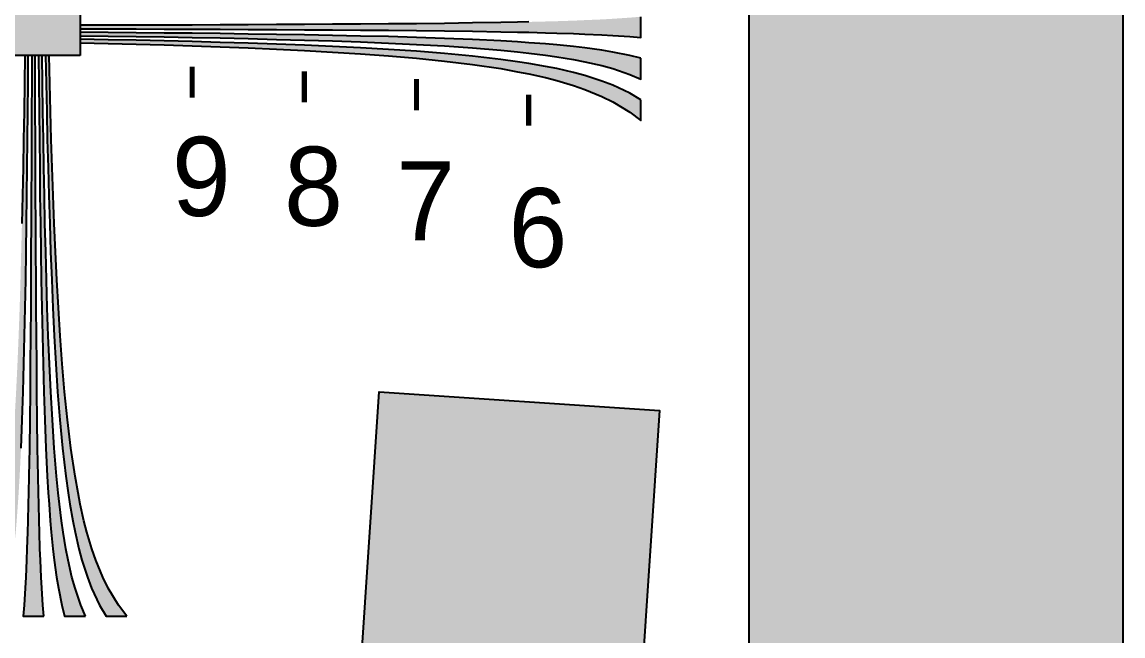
# Model space of a CAD drawing. Header units: millimetres. Extents: x 0 to 1582, y 0 to 984.
# Drawn here: x 1346.7 to 1582.2, y 172 to 303.4 of the extents above; entities that cross this region are included whole.
import ezdxf

# ---------------------------------------------------------------- set-up
doc = ezdxf.new("R2010")
doc.units = ezdxf.units.MM
for name, color, linetype in [('FRAME', 7, 'Continuous'), ('LABELS', 7, 'Continuous'), ('PERIPHERY', 7, 'Continuous'), ('SFR', 7, 'Continuous')]:
    doc.layers.add(name, color=color, linetype=linetype)

msp = doc.modelspace()

# ---------------------------------------------------------------- hatches: boundary and pattern name
at = {"layer": 'FRAME', "true_color": 0x000000}
h = msp.add_hatch(color=7, dxfattribs=at)
h.dxf.hatch_style = 1
h.paths.add_polyline_path([(1502.24, 904.25), (1582.24, 904.25), (1582.24, 104.25), (1502.24, 104.25), (1502.24, 904.25)])
at = {"layer": 'PERIPHERY', "true_color": 0x000000}
h = msp.add_hatch(color=7, dxfattribs=at)
h.dxf.hatch_style = 1
h.paths.add_polyline_path([(1359.12, 296.25), (1343.12, 296.25), (1343.12, 312.25), (1359.12, 312.25), (1359.12, 296.25)])
h = msp.add_hatch(color=7, dxfattribs=at)
h.dxf.hatch_style = 1
h.paths.add_polyline_path([(1479.12, 304.51), (1476.72, 304.31), (1473.12, 304.07), (1470.72, 303.93), (1467.12, 303.78), (1464.72, 303.67), (1461.12, 303.55), (1458.72, 303.49), (1455.12, 303.4), (1452.72, 303.35), (1449.12, 303.27), (1443.12, 303.18), (1437.12, 303.09), (1431.12, 303.02), (1425.12, 302.98), (1419.12, 302.93), (1413.12, 302.89), (1407.12, 302.84), (1401.12, 302.82), (1395.12, 302.78), (1389.12, 302.75), (1383.12, 302.73), (1377.12, 302.71), (1371.12, 302.69), (1365.12, 302.67), (1359.12, 302.67), (1359.12, 301.91), (1365.12, 301.91), (1371.12, 301.89), (1377.12, 301.87), (1383.12, 301.85), (1389.12, 301.82), (1395.12, 301.8), (1401.12, 301.76), (1407.12, 301.73), (1413.12, 301.69), (1419.12, 301.64), (1425.12, 301.6), (1431.12, 301.56), (1437.12, 301.49), (1443.12, 301.4), (1449.12, 301.31), (1452.72, 301.22), (1455.12, 301.18), (1458.72, 301.09), (1461.12, 301.02), (1464.72, 300.89), (1467.12, 300.8), (1470.72, 300.64), (1473.12, 300.51), (1476.72, 300.27), (1479.12, 300.07), (1479.12, 304.51)])
h = msp.add_hatch(color=7, dxfattribs=at)
h.dxf.hatch_style = 1
h.paths.add_polyline_path([(1479.12, 295.62), (1476.72, 296.22), (1473.12, 296.96), (1470.72, 297.36), (1467.12, 297.85), (1464.72, 298.11), (1461.12, 298.49), (1458.72, 298.69), (1455.12, 298.96), (1452.72, 299.11), (1449.12, 299.33), (1443.12, 299.62), (1437.12, 299.87), (1431.12, 300.07), (1425.12, 300.25), (1419.12, 300.38), (1413.12, 300.51), (1407.12, 300.62), (1401.12, 300.71), (1395.12, 300.8), (1389.12, 300.89), (1383.12, 300.96), (1377.12, 301.02), (1371.12, 301.07), (1365.12, 301.13), (1359.12, 301.18), (1359.12, 300.44), (1365.12, 300.36), (1371.12, 300.27), (1377.12, 300.18), (1383.12, 300.07), (1389.12, 299.96), (1395.12, 299.82), (1401.12, 299.67), (1407.12, 299.51), (1413.12, 299.33), (1419.12, 299.11), (1425.12, 298.87), (1431.12, 298.58), (1437.12, 298.25), (1443.12, 297.85), (1449.12, 297.36), (1452.72, 297), (1455.12, 296.73), (1458.72, 296.29), (1461.12, 295.93), (1464.72, 295.33), (1467.12, 294.89), (1470.72, 294.07), (1473.12, 293.4), (1476.72, 292.18), (1479.12, 291.18), (1479.12, 295.62)])
h = msp.add_hatch(color=7, dxfattribs=at)
h.dxf.hatch_style = 1
h.paths.add_polyline_path([(1479.12, 286.73), (1476.72, 288.15), (1473.12, 289.84), (1470.72, 290.75), (1467.12, 291.91), (1464.72, 292.55), (1461.12, 293.4), (1458.72, 293.89), (1455.12, 294.51), (1452.72, 294.89), (1449.12, 295.38), (1443.12, 296.07), (1437.12, 296.62), (1431.12, 297.11), (1425.12, 297.51), (1419.12, 297.84), (1413.12, 298.13), (1407.12, 298.4), (1401.12, 298.62), (1395.12, 298.82), (1389.12, 299.02), (1383.12, 299.18), (1377.12, 299.33), (1371.12, 299.47), (1365.12, 299.58), (1359.12, 299.69), (1359.12, 298.95), (1365.12, 298.8), (1371.12, 298.64), (1377.12, 298.49), (1383.12, 298.29), (1389.12, 298.09), (1395.12, 297.84), (1401.12, 297.58), (1407.12, 297.29), (1413.12, 296.95), (1419.12, 296.58), (1425.12, 296.13), (1431.12, 295.62), (1437.12, 295.02), (1443.12, 294.29), (1449.12, 293.4), (1452.72, 292.75), (1455.12, 292.29), (1458.72, 291.49), (1461.12, 290.86), (1464.72, 289.78), (1467.12, 288.95), (1470.72, 287.46), (1473.12, 286.29), (1476.72, 284.11), (1479.12, 282.29), (1479.12, 286.73)])
h = msp.add_hatch(color=7, dxfattribs=at)
h.dxf.hatch_style = 1
h.paths.add_polyline_path([(1342.5, 176.25), (1343.1, 178.65), (1343.83, 182.25), (1344.23, 184.65), (1344.72, 188.25), (1344.99, 190.65), (1345.37, 194.25), (1345.57, 196.65), (1345.83, 200.25), (1345.99, 202.65), (1346.21, 206.25), (1346.5, 212.25), (1346.74, 218.25), (1346.94, 224.25), (1347.12, 230.25), (1347.26, 236.25), (1347.39, 242.25), (1347.5, 248.25), (1347.59, 254.25), (1347.68, 260.25), (1347.77, 266.25), (1347.83, 272.25), (1347.9, 278.25), (1347.94, 284.25), (1348.01, 290.25), (1348.06, 296.25), (1347.32, 296.25), (1347.23, 290.25), (1347.14, 284.25), (1347.06, 278.25), (1346.94, 272.25), (1346.83, 266.25), (1346.7, 260.25), (1346.54, 254.25), (1346.39, 248.25), (1346.21, 242.25), (1345.99, 236.25), (1345.74, 230.25), (1345.45, 224.25), (1345.12, 218.25), (1344.72, 212.25), (1344.23, 206.25), (1343.88, 202.65), (1343.61, 200.25), (1343.17, 196.65), (1342.81, 194.25), (1342.21, 190.65), (1341.76, 188.25), (1340.94, 184.65), (1340.28, 182.25), (1339.05, 178.65), (1338.05, 176.25), (1342.5, 176.25)])
h = msp.add_hatch(color=7, dxfattribs=at)
h.dxf.hatch_style = 1
h.paths.add_polyline_path([(1351.39, 176.25), (1351.19, 178.65), (1350.94, 182.25), (1350.81, 184.65), (1350.65, 188.25), (1350.54, 190.65), (1350.43, 194.25), (1350.36, 196.65), (1350.28, 200.25), (1350.23, 202.65), (1350.14, 206.25), (1350.05, 212.25), (1349.96, 218.25), (1349.9, 224.25), (1349.85, 230.25), (1349.81, 236.25), (1349.76, 242.25), (1349.72, 248.25), (1349.7, 254.25), (1349.65, 260.25), (1349.63, 266.25), (1349.61, 272.25), (1349.59, 278.25), (1349.56, 284.25), (1349.54, 290.25), (1349.54, 296.25), (1348.79, 296.25), (1348.79, 290.25), (1348.77, 284.25), (1348.74, 278.25), (1348.72, 272.25), (1348.7, 266.25), (1348.68, 260.25), (1348.63, 254.25), (1348.61, 248.25), (1348.57, 242.25), (1348.52, 236.25), (1348.48, 230.25), (1348.43, 224.25), (1348.36, 218.25), (1348.28, 212.25), (1348.19, 206.25), (1348.1, 202.65), (1348.05, 200.25), (1347.96, 196.65), (1347.9, 194.25), (1347.77, 190.65), (1347.68, 188.25), (1347.52, 184.65), (1347.39, 182.25), (1347.14, 178.65), (1346.94, 176.25), (1351.39, 176.25)])
h = msp.add_hatch(color=7, dxfattribs=at)
h.dxf.hatch_style = 1
h.paths.add_polyline_path([(1360.28, 176.25), (1359.28, 178.65), (1358.05, 182.25), (1357.39, 184.65), (1356.56, 188.25), (1356.1, 190.65), (1355.52, 194.25), (1355.16, 196.65), (1354.72, 200.25), (1354.45, 202.65), (1354.1, 206.25), (1353.61, 212.25), (1353.21, 218.25), (1352.88, 224.25), (1352.59, 230.25), (1352.34, 236.25), (1352.12, 242.25), (1351.94, 248.25), (1351.79, 254.25), (1351.63, 260.25), (1351.5, 266.25), (1351.39, 272.25), (1351.28, 278.25), (1351.19, 284.25), (1351.1, 290.25), (1351.01, 296.25), (1350.27, 296.25), (1350.32, 290.25), (1350.39, 284.25), (1350.43, 278.25), (1350.5, 272.25), (1350.56, 266.25), (1350.65, 260.25), (1350.74, 254.25), (1350.83, 248.25), (1350.94, 242.25), (1351.08, 236.25), (1351.21, 230.25), (1351.39, 224.25), (1351.59, 218.25), (1351.83, 212.25), (1352.12, 206.25), (1352.34, 202.65), (1352.5, 200.25), (1352.77, 196.65), (1352.97, 194.25), (1353.32, 190.65), (1353.61, 188.25), (1354.1, 184.65), (1354.5, 182.25), (1355.23, 178.65), (1355.83, 176.25), (1360.28, 176.25)])
h = msp.add_hatch(color=7, dxfattribs=at)
h.dxf.hatch_style = 1
h.paths.add_polyline_path([(1369.17, 176.25), (1367.34, 178.65), (1365.16, 182.25), (1363.99, 184.65), (1362.5, 188.25), (1361.65, 190.65), (1360.59, 194.25), (1359.97, 196.65), (1359.17, 200.25), (1358.7, 202.65), (1358.05, 206.25), (1357.17, 212.25), (1356.43, 218.25), (1355.83, 224.25), (1355.32, 230.25), (1354.88, 236.25), (1354.5, 242.25), (1354.17, 248.25), (1353.88, 254.25), (1353.61, 260.25), (1353.37, 266.25), (1353.16, 272.25), (1352.97, 278.25), (1352.81, 284.25), (1352.65, 290.25), (1352.5, 296.25), (1351.76, 296.25), (1351.88, 290.25), (1351.99, 284.25), (1352.12, 278.25), (1352.28, 272.25), (1352.43, 266.25), (1352.63, 260.25), (1352.83, 254.25), (1353.06, 248.25), (1353.32, 242.25), (1353.61, 236.25), (1353.94, 230.25), (1354.34, 224.25), (1354.83, 218.25), (1355.39, 212.25), (1356.08, 206.25), (1356.57, 202.65), (1356.94, 200.25), (1357.57, 196.65), (1358.05, 194.25), (1358.88, 190.65), (1359.54, 188.25), (1360.7, 184.65), (1361.61, 182.25), (1363.3, 178.65), (1364.72, 176.25), (1369.17, 176.25)])
at = {"layer": 'SFR', "true_color": 0x000000}
h = msp.add_hatch(color=7, dxfattribs=at)
h.dxf.hatch_style = 1
h.paths.add_polyline_path([(1479.12, 160.25), (1419.12, 164.25), (1423.12, 224.25), (1483.12, 220.25), (1479.12, 160.25)])

# ---------------------------------------------------------------- linework, layer by layer
at = {"layer": 'FRAME', "color": 250}
msp.add_lwpolyline([(1502.24, 904.25), (1582.24, 904.25), (1582.24, 104.25), (1502.24, 104.25), (1502.24, 904.25)], close=True, dxfattribs=at)
at = {"layer": 'FRAME', "color": 250, "true_color": 0x000000}
for points in [[(1502.24, 904.25), (1502.24, 104.25), (1582.24, 104.25)], [(1582.24, 104.25), (1582.24, 904.25), (1502.24, 904.25)]]:
    msp.add_solid(points, dxfattribs=at)
at = {"layer": 'PERIPHERY', "color": 250}
for points in [[(1359.12, 296.25), (1343.12, 296.25), (1343.12, 312.25), (1359.12, 312.25), (1359.12, 296.25)], [(1479.12, 295.62), (1476.72, 296.22), (1473.12, 296.96), (1470.72, 297.36), (1467.12, 297.85), (1464.72, 298.11), (1461.12, 298.49), (1458.72, 298.69), (1455.12, 298.96), (1452.72, 299.11), (1449.12, 299.33), (1443.12, 299.62), (1437.12, 299.87), (1431.12, 300.07), (1425.12, 300.25), (1419.12, 300.38), (1413.12, 300.51), (1407.12, 300.62), (1401.12, 300.71), (1395.12, 300.8), (1389.12, 300.89), (1383.12, 300.96), (1377.12, 301.02), (1371.12, 301.07), (1365.12, 301.13), (1359.12, 301.18), (1359.12, 300.44), (1365.12, 300.36), (1371.12, 300.27), (1377.12, 300.18), (1383.12, 300.07), (1389.12, 299.96), (1395.12, 299.82), (1401.12, 299.67), (1407.12, 299.51), (1413.12, 299.33), (1419.12, 299.11), (1425.12, 298.87), (1431.12, 298.58), (1437.12, 298.25), (1443.12, 297.85), (1449.12, 297.36), (1452.72, 297), (1455.12, 296.73), (1458.72, 296.29), (1461.12, 295.93), (1464.72, 295.33), (1467.12, 294.89), (1470.72, 294.07), (1473.12, 293.4), (1476.72, 292.18), (1479.12, 291.18), (1479.12, 295.62)], [(1479.12, 286.73), (1476.72, 288.15), (1473.12, 289.84), (1470.72, 290.75), (1467.12, 291.91), (1464.72, 292.55), (1461.12, 293.4), (1458.72, 293.89), (1455.12, 294.51), (1452.72, 294.89), (1449.12, 295.38), (1443.12, 296.07), (1437.12, 296.62), (1431.12, 297.11), (1425.12, 297.51), (1419.12, 297.84), (1413.12, 298.13), (1407.12, 298.4), (1401.12, 298.62), (1395.12, 298.82), (1389.12, 299.02), (1383.12, 299.18), (1377.12, 299.33), (1371.12, 299.47), (1365.12, 299.58), (1359.12, 299.69), (1359.12, 298.95), (1365.12, 298.8), (1371.12, 298.64), (1377.12, 298.49), (1383.12, 298.29), (1389.12, 298.09), (1395.12, 297.84), (1401.12, 297.58), (1407.12, 297.29), (1413.12, 296.95), (1419.12, 296.58), (1425.12, 296.13), (1431.12, 295.62), (1437.12, 295.02), (1443.12, 294.29), (1449.12, 293.4), (1452.72, 292.75), (1455.12, 292.29), (1458.72, 291.49), (1461.12, 290.86), (1464.72, 289.78), (1467.12, 288.95), (1470.72, 287.46), (1473.12, 286.29), (1476.72, 284.11), (1479.12, 282.29), (1479.12, 286.73)], [(1351.39, 176.25), (1351.19, 178.65), (1350.94, 182.25), (1350.81, 184.65), (1350.65, 188.25), (1350.54, 190.65), (1350.43, 194.25), (1350.36, 196.65), (1350.28, 200.25), (1350.23, 202.65), (1350.14, 206.25), (1350.05, 212.25), (1349.96, 218.25), (1349.9, 224.25), (1349.85, 230.25), (1349.81, 236.25), (1349.76, 242.25), (1349.72, 248.25), (1349.7, 254.25), (1349.65, 260.25), (1349.63, 266.25), (1349.61, 272.25), (1349.59, 278.25), (1349.56, 284.25), (1349.54, 290.25), (1349.54, 296.25), (1348.79, 296.25), (1348.79, 290.25), (1348.77, 284.25), (1348.74, 278.25), (1348.72, 272.25), (1348.7, 266.25), (1348.68, 260.25), (1348.63, 254.25), (1348.61, 248.25), (1348.57, 242.25), (1348.52, 236.25), (1348.48, 230.25), (1348.43, 224.25), (1348.36, 218.25), (1348.28, 212.25), (1348.19, 206.25), (1348.1, 202.65), (1348.05, 200.25), (1347.96, 196.65), (1347.9, 194.25), (1347.77, 190.65), (1347.68, 188.25), (1347.52, 184.65), (1347.39, 182.25), (1347.14, 178.65), (1346.94, 176.25), (1351.39, 176.25)], [(1360.28, 176.25), (1359.28, 178.65), (1358.05, 182.25), (1357.39, 184.65), (1356.56, 188.25), (1356.1, 190.65), (1355.52, 194.25), (1355.16, 196.65), (1354.72, 200.25), (1354.45, 202.65), (1354.1, 206.25), (1353.61, 212.25), (1353.21, 218.25), (1352.88, 224.25), (1352.59, 230.25), (1352.34, 236.25), (1352.12, 242.25), (1351.94, 248.25), (1351.79, 254.25), (1351.63, 260.25), (1351.5, 266.25), (1351.39, 272.25), (1351.28, 278.25), (1351.19, 284.25), (1351.1, 290.25), (1351.01, 296.25), (1350.27, 296.25), (1350.32, 290.25), (1350.39, 284.25), (1350.43, 278.25), (1350.5, 272.25), (1350.56, 266.25), (1350.65, 260.25), (1350.74, 254.25), (1350.83, 248.25), (1350.94, 242.25), (1351.08, 236.25), (1351.21, 230.25), (1351.39, 224.25), (1351.59, 218.25), (1351.83, 212.25), (1352.12, 206.25), (1352.34, 202.65), (1352.5, 200.25), (1352.77, 196.65), (1352.97, 194.25), (1353.32, 190.65), (1353.61, 188.25), (1354.1, 184.65), (1354.5, 182.25), (1355.23, 178.65), (1355.83, 176.25), (1360.28, 176.25)], [(1369.17, 176.25), (1367.34, 178.65), (1365.16, 182.25), (1363.99, 184.65), (1362.5, 188.25), (1361.65, 190.65), (1360.59, 194.25), (1359.97, 196.65), (1359.17, 200.25), (1358.7, 202.65), (1358.05, 206.25), (1357.17, 212.25), (1356.43, 218.25), (1355.83, 224.25), (1355.32, 230.25), (1354.88, 236.25), (1354.5, 242.25), (1354.17, 248.25), (1353.88, 254.25), (1353.61, 260.25), (1353.37, 266.25), (1353.16, 272.25), (1352.97, 278.25), (1352.81, 284.25), (1352.65, 290.25), (1352.5, 296.25), (1351.76, 296.25), (1351.88, 290.25), (1351.99, 284.25), (1352.12, 278.25), (1352.28, 272.25), (1352.43, 266.25), (1352.63, 260.25), (1352.83, 254.25), (1353.06, 248.25), (1353.32, 242.25), (1353.61, 236.25), (1353.94, 230.25), (1354.34, 224.25), (1354.83, 218.25), (1355.39, 212.25), (1356.08, 206.25), (1356.57, 202.65), (1356.94, 200.25), (1357.57, 196.65), (1358.05, 194.25), (1358.88, 190.65), (1359.54, 188.25), (1360.7, 184.65), (1361.61, 182.25), (1363.3, 178.65), (1364.72, 176.25), (1369.17, 176.25)]]:
    msp.add_lwpolyline(points, close=True, dxfattribs=at)
for points in [[(1455.12, 303.4), (1452.72, 303.35), (1449.12, 303.27), (1443.12, 303.18), (1437.12, 303.09), (1431.12, 303.02), (1425.12, 302.98), (1419.12, 302.93), (1413.12, 302.89), (1407.12, 302.84), (1401.12, 302.82), (1395.12, 302.78), (1389.12, 302.75), (1383.12, 302.73), (1377.12, 302.71), (1371.12, 302.69), (1365.12, 302.67), (1359.12, 302.67), (1359.12, 301.91), (1365.12, 301.91), (1371.12, 301.89), (1377.12, 301.87), (1383.12, 301.85), (1389.12, 301.82), (1395.12, 301.8), (1401.12, 301.76), (1407.12, 301.73), (1413.12, 301.69), (1419.12, 301.64), (1425.12, 301.6), (1431.12, 301.56), (1437.12, 301.49), (1443.12, 301.4), (1449.12, 301.31), (1452.72, 301.22), (1455.12, 301.18), (1458.72, 301.09), (1461.12, 301.02), (1464.72, 300.89), (1467.12, 300.8), (1470.72, 300.64), (1473.12, 300.51), (1476.72, 300.27), (1479.12, 300.07), (1479.12, 304.51)], [(1346.5, 212.25), (1346.74, 218.25), (1346.94, 224.25), (1347.12, 230.25), (1347.26, 236.25), (1347.39, 242.25), (1347.5, 248.25), (1347.59, 254.25), (1347.68, 260.25), (1347.77, 266.25), (1347.83, 272.25), (1347.9, 278.25), (1347.94, 284.25), (1348.01, 290.25), (1348.06, 296.25), (1347.32, 296.25), (1347.23, 290.25), (1347.14, 284.25), (1347.06, 278.25), (1346.94, 272.25), (1346.83, 266.25), (1346.7, 260.25)]]:
    msp.add_lwpolyline(points, dxfattribs=at)
at = {"layer": 'PERIPHERY', "color": 250, "lineweight": 35, "const_width": 1.11}
for points in [[(1383.12, 293.84), (1383.12, 287.18)], [(1407.12, 292.84), (1407.12, 286.18)], [(1431.12, 291.18), (1431.12, 284.51)], [(1455.12, 287.84), (1455.12, 281.18)]]:
    msp.add_lwpolyline(points, dxfattribs=at)
at = {"layer": 'PERIPHERY', "color": 250, "true_color": 0x000000}
for points in [[(1359.12, 296.25), (1359.12, 312.25), (1343.12, 312.25)], [(1343.12, 312.25), (1343.12, 296.25), (1359.12, 296.25)], [(1479.12, 300.07), (1470.72, 303.93), (1467.12, 303.78)], [(1479.12, 300.07), (1473.12, 304.07), (1470.72, 303.93)], [(1479.12, 300.07), (1476.72, 304.31), (1473.12, 304.07)], [(1479.12, 300.07), (1479.12, 304.51), (1476.72, 304.31)], [(1443.12, 303.18), (1437.12, 303.09), (1359.12, 301.91)], [(1443.12, 303.18), (1359.12, 301.91), (1365.12, 301.91)], [(1437.12, 303.09), (1431.12, 303.02), (1359.12, 301.91)], [(1431.12, 303.02), (1425.12, 302.98), (1359.12, 301.91)], [(1425.12, 302.98), (1419.12, 302.93), (1359.12, 301.91)], [(1419.12, 302.93), (1413.12, 302.89), (1359.12, 301.91)], [(1413.12, 302.89), (1407.12, 302.84), (1359.12, 301.91)], [(1407.12, 302.84), (1395.12, 302.78), (1359.12, 301.91)], [(1395.12, 302.78), (1389.12, 302.75), (1359.12, 301.91)], [(1389.12, 302.75), (1383.12, 302.73), (1359.12, 301.91)], [(1383.12, 302.73), (1377.12, 302.71), (1359.12, 301.91)], [(1377.12, 302.71), (1371.12, 302.69), (1359.12, 301.91)], [(1371.12, 302.69), (1365.12, 302.67), (1359.12, 301.91)], [(1365.12, 302.67), (1359.12, 302.67), (1359.12, 301.91)], [(1443.12, 303.18), (1365.12, 301.91), (1371.12, 301.89)], [(1443.12, 303.18), (1371.12, 301.89), (1377.12, 301.87)], [(1443.12, 303.18), (1377.12, 301.87), (1383.12, 301.85)], [(1443.12, 303.18), (1383.12, 301.85), (1389.12, 301.82)], [(1443.12, 303.18), (1389.12, 301.82), (1395.12, 301.8)], [(1443.12, 303.18), (1395.12, 301.8), (1401.12, 301.76)], [(1407.12, 302.84), (1401.12, 302.82), (1395.12, 302.78)], [(1443.12, 303.18), (1401.12, 301.76), (1407.12, 301.73)], [(1443.12, 303.18), (1407.12, 301.73), (1413.12, 301.69)], [(1443.12, 303.18), (1413.12, 301.69), (1419.12, 301.64)], [(1443.12, 303.18), (1419.12, 301.64), (1425.12, 301.6)], [(1443.12, 303.18), (1425.12, 301.6), (1431.12, 301.56)], [(1443.12, 303.18), (1431.12, 301.56), (1437.12, 301.49)], [(1443.12, 303.18), (1437.12, 301.49), (1443.12, 301.4)], [(1479.12, 300.07), (1449.12, 303.27), (1443.12, 303.18)], [(1443.12, 303.18), (1443.12, 301.4), (1449.12, 301.31)], [(1443.12, 303.18), (1449.12, 301.31), (1452.72, 301.22)], [(1443.12, 303.18), (1452.72, 301.22), (1455.12, 301.18)], [(1443.12, 303.18), (1455.12, 301.18), (1458.72, 301.09)], [(1443.12, 303.18), (1458.72, 301.09), (1461.12, 301.02)], [(1443.12, 303.18), (1461.12, 301.02), (1464.72, 300.89)], [(1443.12, 303.18), (1464.72, 300.89), (1467.12, 300.8)], [(1443.12, 303.18), (1467.12, 300.8), (1470.72, 300.64)], [(1443.12, 303.18), (1470.72, 300.64), (1473.12, 300.51)], [(1443.12, 303.18), (1473.12, 300.51), (1476.72, 300.27)], [(1443.12, 303.18), (1476.72, 300.27), (1479.12, 300.07)], [(1479.12, 300.07), (1452.72, 303.35), (1449.12, 303.27)], [(1479.12, 300.07), (1455.12, 303.4), (1452.72, 303.35)], [(1479.12, 300.07), (1458.72, 303.49), (1455.12, 303.4)], [(1479.12, 300.07), (1461.12, 303.55), (1458.72, 303.49)], [(1479.12, 300.07), (1464.72, 303.67), (1461.12, 303.55)], [(1479.12, 300.07), (1467.12, 303.78), (1464.72, 303.67)], [(1464.72, 298.11), (1365.12, 301.13), (1359.12, 301.18)], [(1359.12, 301.18), (1359.12, 300.44), (1365.12, 300.36)], [(1359.12, 301.18), (1365.12, 300.36), (1371.12, 300.27)], [(1359.12, 301.18), (1371.12, 300.27), (1377.12, 300.18)], [(1359.12, 301.18), (1377.12, 300.18), (1383.12, 300.07)], [(1359.12, 301.18), (1383.12, 300.07), (1389.12, 299.96)], [(1359.12, 301.18), (1389.12, 299.96), (1395.12, 299.82)], [(1464.72, 298.11), (1359.12, 301.18), (1395.12, 299.82)], [(1407.12, 298.4), (1365.12, 299.58), (1359.12, 299.69)], [(1407.12, 298.4), (1359.12, 299.69), (1359.12, 298.95)], [(1464.72, 298.11), (1371.12, 301.07), (1365.12, 301.13)], [(1407.12, 298.4), (1371.12, 299.47), (1365.12, 299.58)], [(1464.72, 298.11), (1377.12, 301.02), (1371.12, 301.07)], [(1407.12, 298.4), (1377.12, 299.33), (1371.12, 299.47)], [(1464.72, 298.11), (1383.12, 300.96), (1377.12, 301.02)], [(1407.12, 298.4), (1383.12, 299.18), (1377.12, 299.33)], [(1464.72, 298.11), (1389.12, 300.89), (1383.12, 300.96)], [(1407.12, 298.4), (1389.12, 299.02), (1383.12, 299.18)], [(1464.72, 298.11), (1395.12, 300.8), (1389.12, 300.89)], [(1464.72, 298.11), (1401.12, 300.71), (1395.12, 300.8)], [(1464.72, 298.11), (1395.12, 299.82), (1401.12, 299.67)], [(1464.72, 298.11), (1407.12, 300.62), (1401.12, 300.71)], [(1464.72, 298.11), (1401.12, 299.67), (1407.12, 299.51)], [(1464.72, 298.11), (1413.12, 300.51), (1407.12, 300.62)], [(1464.72, 298.11), (1407.12, 299.51), (1413.12, 299.33)], [(1464.72, 298.11), (1419.12, 300.38), (1413.12, 300.51)], [(1464.72, 298.11), (1413.12, 299.33), (1419.12, 299.11)], [(1464.72, 298.11), (1425.12, 300.25), (1419.12, 300.38)], [(1464.72, 298.11), (1431.12, 300.07), (1425.12, 300.25)], [(1464.72, 298.11), (1437.12, 299.87), (1431.12, 300.07)], [(1464.72, 298.11), (1443.12, 299.62), (1437.12, 299.87)], [(1464.72, 298.11), (1449.12, 299.33), (1443.12, 299.62)], [(1464.72, 298.11), (1452.72, 299.11), (1449.12, 299.33)], [(1407.12, 298.4), (1359.12, 298.95), (1365.12, 298.8)], [(1407.12, 298.4), (1365.12, 298.8), (1371.12, 298.64)], [(1407.12, 298.4), (1371.12, 298.64), (1377.12, 298.49)], [(1407.12, 298.4), (1377.12, 298.49), (1383.12, 298.29)], [(1407.12, 298.4), (1383.12, 298.29), (1389.12, 298.09)], [(1407.12, 298.4), (1395.12, 298.82), (1389.12, 299.02)], [(1407.12, 298.4), (1389.12, 298.09), (1395.12, 297.84)], [(1407.12, 298.4), (1401.12, 298.62), (1395.12, 298.82)], [(1407.12, 298.4), (1395.12, 297.84), (1401.12, 297.58)], [(1407.12, 298.4), (1401.12, 297.58), (1407.12, 297.29)], [(1467.12, 291.91), (1413.12, 298.13), (1407.12, 298.4)], [(1407.12, 298.4), (1407.12, 297.29), (1413.12, 296.95)], [(1407.12, 298.4), (1413.12, 296.95), (1419.12, 296.58)], [(1407.12, 298.4), (1419.12, 296.58), (1425.12, 296.13)], [(1407.12, 298.4), (1425.12, 296.13), (1431.12, 295.62)], [(1407.12, 298.4), (1431.12, 295.62), (1437.12, 295.02)], [(1467.12, 291.91), (1407.12, 298.4), (1437.12, 295.02)], [(1467.12, 291.91), (1419.12, 297.84), (1413.12, 298.13)], [(1464.72, 298.11), (1419.12, 299.11), (1425.12, 298.87)], [(1467.12, 291.91), (1425.12, 297.51), (1419.12, 297.84)], [(1464.72, 298.11), (1425.12, 298.87), (1431.12, 298.58)], [(1467.12, 291.91), (1431.12, 297.11), (1425.12, 297.51)], [(1464.72, 298.11), (1431.12, 298.58), (1437.12, 298.25)], [(1467.12, 291.91), (1437.12, 296.62), (1431.12, 297.11)], [(1464.72, 298.11), (1437.12, 298.25), (1443.12, 297.85)], [(1464.72, 298.11), (1443.12, 297.85), (1449.12, 297.36)], [(1464.72, 298.11), (1449.12, 297.36), (1452.72, 297)], [(1464.72, 298.11), (1455.12, 298.96), (1452.72, 299.11)], [(1464.72, 298.11), (1452.72, 297), (1455.12, 296.73)], [(1464.72, 298.11), (1458.72, 298.69), (1455.12, 298.96)], [(1464.72, 298.11), (1455.12, 296.73), (1458.72, 296.29)], [(1464.72, 298.11), (1461.12, 298.49), (1458.72, 298.69)], [(1464.72, 298.11), (1458.72, 296.29), (1461.12, 295.93)], [(1464.72, 298.11), (1461.12, 295.93), (1464.72, 295.33)], [(1479.12, 291.18), (1467.12, 297.85), (1464.72, 298.11)], [(1464.72, 298.11), (1464.72, 295.33), (1467.12, 294.89)], [(1464.72, 298.11), (1467.12, 294.89), (1470.72, 294.07)], [(1464.72, 298.11), (1470.72, 294.07), (1473.12, 293.4)], [(1464.72, 298.11), (1473.12, 293.4), (1476.72, 292.18)], [(1464.72, 298.11), (1476.72, 292.18), (1479.12, 291.18)], [(1479.12, 291.18), (1470.72, 297.36), (1467.12, 297.85)], [(1479.12, 291.18), (1473.12, 296.96), (1470.72, 297.36)], [(1479.12, 291.18), (1476.72, 296.22), (1473.12, 296.96)], [(1344.99, 190.65), (1348.01, 290.25), (1348.06, 296.25)], [(1344.99, 190.65), (1348.06, 296.25), (1346.7, 260.25)], [(1348.06, 296.25), (1346.83, 266.25), (1346.7, 260.25)], [(1348.06, 296.25), (1346.94, 272.25), (1346.83, 266.25)], [(1348.06, 296.25), (1347.06, 278.25), (1346.94, 272.25)], [(1348.06, 296.25), (1347.14, 284.25), (1347.06, 278.25)], [(1348.06, 296.25), (1347.23, 290.25), (1347.14, 284.25)], [(1348.06, 296.25), (1347.32, 296.25), (1347.23, 290.25)], [(1349.54, 290.25), (1349.54, 296.25), (1348.79, 296.25)], [(1349.56, 284.25), (1349.54, 290.25), (1348.79, 296.25)], [(1349.61, 272.25), (1349.56, 284.25), (1348.79, 296.25)], [(1349.65, 260.25), (1349.61, 272.25), (1348.79, 296.25)], [(1349.72, 248.25), (1349.65, 260.25), (1348.79, 296.25)], [(1349.81, 236.25), (1349.72, 248.25), (1348.79, 296.25)], [(1349.85, 230.25), (1349.81, 236.25), (1348.79, 296.25)], [(1349.9, 224.25), (1349.85, 230.25), (1348.79, 296.25)], [(1349.96, 218.25), (1349.9, 224.25), (1348.79, 296.25)], [(1350.05, 212.25), (1349.96, 218.25), (1348.79, 296.25)], [(1350.05, 212.25), (1348.79, 296.25), (1348.79, 290.25)], [(1351.28, 278.25), (1351.01, 296.25), (1350.27, 296.25)], [(1351.39, 272.25), (1351.28, 278.25), (1350.27, 296.25)], [(1351.5, 266.25), (1351.39, 272.25), (1350.27, 296.25)], [(1351.63, 260.25), (1351.5, 266.25), (1350.27, 296.25)], [(1351.79, 254.25), (1351.63, 260.25), (1350.27, 296.25)], [(1351.94, 248.25), (1351.79, 254.25), (1350.27, 296.25)], [(1352.12, 242.25), (1351.94, 248.25), (1350.27, 296.25)], [(1352.12, 242.25), (1350.27, 296.25), (1350.32, 290.25)], [(1351.19, 284.25), (1351.1, 290.25), (1351.01, 296.25)], [(1351.28, 278.25), (1351.19, 284.25), (1351.01, 296.25)], [(1352.97, 278.25), (1352.5, 296.25), (1351.76, 296.25)], [(1353.16, 272.25), (1352.97, 278.25), (1351.76, 296.25)], [(1353.37, 266.25), (1353.16, 272.25), (1351.76, 296.25)], [(1353.61, 260.25), (1353.37, 266.25), (1351.76, 296.25)], [(1353.88, 254.25), (1353.61, 260.25), (1351.76, 296.25)], [(1354.17, 248.25), (1353.88, 254.25), (1351.76, 296.25)], [(1354.17, 248.25), (1351.76, 296.25), (1351.88, 290.25)], [(1352.81, 284.25), (1352.65, 290.25), (1352.5, 296.25)], [(1352.97, 278.25), (1352.81, 284.25), (1352.5, 296.25)], [(1467.12, 291.91), (1443.12, 296.07), (1437.12, 296.62)], [(1467.12, 291.91), (1437.12, 295.02), (1443.12, 294.29)], [(1467.12, 291.91), (1449.12, 295.38), (1443.12, 296.07)], [(1467.12, 291.91), (1452.72, 294.89), (1449.12, 295.38)], [(1467.12, 291.91), (1455.12, 294.51), (1452.72, 294.89)], [(1467.12, 291.91), (1458.72, 293.89), (1455.12, 294.51)], [(1479.12, 291.18), (1479.12, 295.62), (1476.72, 296.22)], [(1467.12, 291.91), (1443.12, 294.29), (1449.12, 293.4)], [(1467.12, 291.91), (1449.12, 293.4), (1452.72, 292.75)], [(1467.12, 291.91), (1452.72, 292.75), (1455.12, 292.29)], [(1467.12, 291.91), (1455.12, 292.29), (1458.72, 291.49)], [(1467.12, 291.91), (1461.12, 293.4), (1458.72, 293.89)], [(1467.12, 291.91), (1464.72, 292.55), (1461.12, 293.4)], [(1344.99, 190.65), (1347.94, 284.25), (1348.01, 290.25)], [(1350.05, 212.25), (1348.79, 290.25), (1348.77, 284.25)], [(1352.34, 236.25), (1352.12, 242.25), (1350.32, 290.25)], [(1352.34, 236.25), (1350.32, 290.25), (1350.39, 284.25)], [(1354.17, 248.25), (1351.88, 290.25), (1351.99, 284.25)], [(1467.12, 291.91), (1458.72, 291.49), (1461.12, 290.86)], [(1467.12, 291.91), (1461.12, 290.86), (1464.72, 289.78)], [(1467.12, 291.91), (1464.72, 289.78), (1467.12, 288.95)], [(1479.12, 282.29), (1470.72, 290.75), (1467.12, 291.91)], [(1467.12, 291.91), (1467.12, 288.95), (1470.72, 287.46)], [(1467.12, 291.91), (1470.72, 287.46), (1473.12, 286.29)], [(1467.12, 291.91), (1473.12, 286.29), (1476.72, 284.11)], [(1467.12, 291.91), (1476.72, 284.11), (1479.12, 282.29)], [(1479.12, 282.29), (1473.12, 289.84), (1470.72, 290.75)], [(1479.12, 282.29), (1476.72, 288.15), (1473.12, 289.84)], [(1479.12, 282.29), (1479.12, 286.73), (1476.72, 288.15)], [(1344.99, 190.65), (1347.9, 278.25), (1347.94, 284.25)], [(1350.05, 212.25), (1348.77, 284.25), (1348.74, 278.25)], [(1349.61, 272.25), (1349.59, 278.25), (1349.56, 284.25)], [(1352.34, 236.25), (1350.39, 284.25), (1350.43, 278.25)], [(1354.5, 242.25), (1354.17, 248.25), (1351.99, 284.25)], [(1354.5, 242.25), (1351.99, 284.25), (1352.12, 278.25)], [(1344.99, 190.65), (1347.83, 272.25), (1347.9, 278.25)], [(1350.05, 212.25), (1348.74, 278.25), (1348.72, 272.25)], [(1352.59, 230.25), (1352.34, 236.25), (1350.43, 278.25)], [(1352.59, 230.25), (1350.43, 278.25), (1350.5, 272.25)], [(1354.88, 236.25), (1354.5, 242.25), (1352.12, 278.25)], [(1354.88, 236.25), (1352.12, 278.25), (1352.28, 272.25)], [(1344.99, 190.65), (1347.77, 266.25), (1347.83, 272.25)], [(1350.05, 212.25), (1348.72, 272.25), (1348.7, 266.25)], [(1349.65, 260.25), (1349.63, 266.25), (1349.61, 272.25)], [(1352.88, 224.25), (1352.59, 230.25), (1350.5, 272.25)], [(1352.88, 224.25), (1350.5, 272.25), (1350.56, 266.25)], [(1354.88, 236.25), (1352.28, 272.25), (1352.43, 266.25)], [(1344.99, 190.65), (1347.68, 260.25), (1347.77, 266.25)], [(1350.05, 212.25), (1348.7, 266.25), (1348.68, 260.25)], [(1352.88, 224.25), (1350.56, 266.25), (1350.65, 260.25)], [(1355.32, 230.25), (1354.88, 236.25), (1352.43, 266.25)], [(1355.32, 230.25), (1352.43, 266.25), (1352.63, 260.25)], [(1344.99, 190.65), (1347.59, 254.25), (1347.68, 260.25)], [(1350.05, 212.25), (1348.68, 260.25), (1348.63, 254.25)], [(1349.72, 248.25), (1349.7, 254.25), (1349.65, 260.25)], [(1353.21, 218.25), (1352.88, 224.25), (1350.65, 260.25)], [(1353.21, 218.25), (1350.65, 260.25), (1350.74, 254.25)], [(1355.83, 224.25), (1355.32, 230.25), (1352.63, 260.25)], [(1355.83, 224.25), (1352.63, 260.25), (1352.83, 254.25)], [(1344.99, 190.65), (1347.5, 248.25), (1347.59, 254.25)], [(1350.05, 212.25), (1348.63, 254.25), (1348.61, 248.25)], [(1355.83, 176.25), (1353.21, 218.25), (1350.74, 254.25)], [(1355.83, 176.25), (1350.74, 254.25), (1350.83, 248.25)], [(1355.83, 224.25), (1352.83, 254.25), (1353.06, 248.25)], [(1344.99, 190.65), (1347.39, 242.25), (1347.5, 248.25)], [(1350.05, 212.25), (1348.61, 248.25), (1348.57, 242.25)], [(1349.81, 236.25), (1349.76, 242.25), (1349.72, 248.25)], [(1355.83, 176.25), (1350.83, 248.25), (1350.94, 242.25)], [(1356.43, 218.25), (1355.83, 224.25), (1353.06, 248.25)], [(1356.43, 218.25), (1353.06, 248.25), (1353.32, 242.25)], [(1344.99, 190.65), (1347.26, 236.25), (1347.39, 242.25)], [(1350.05, 212.25), (1348.57, 242.25), (1348.52, 236.25)], [(1355.83, 176.25), (1350.94, 242.25), (1351.08, 236.25)], [(1357.17, 212.25), (1356.43, 218.25), (1353.32, 242.25)], [(1357.17, 212.25), (1353.32, 242.25), (1353.61, 236.25)], [(1344.99, 190.65), (1347.12, 230.25), (1347.26, 236.25)], [(1350.05, 212.25), (1348.52, 236.25), (1348.48, 230.25)], [(1355.83, 176.25), (1351.08, 236.25), (1351.21, 230.25)], [(1358.05, 206.25), (1357.17, 212.25), (1353.61, 236.25)], [(1358.05, 206.25), (1353.61, 236.25), (1353.94, 230.25)], [(1344.99, 190.65), (1346.94, 224.25), (1347.12, 230.25)], [(1350.05, 212.25), (1348.48, 230.25), (1348.43, 224.25)], [(1355.83, 176.25), (1351.21, 230.25), (1351.39, 224.25)], [(1358.05, 206.25), (1353.94, 230.25), (1354.34, 224.25)], [(1344.99, 190.65), (1346.74, 218.25), (1346.94, 224.25)], [(1350.05, 212.25), (1348.43, 224.25), (1348.36, 218.25)], [(1355.83, 176.25), (1351.39, 224.25), (1351.59, 218.25)], [(1358.7, 202.65), (1358.05, 206.25), (1354.34, 224.25)], [(1359.17, 200.25), (1358.7, 202.65), (1354.34, 224.25)], [(1359.17, 200.25), (1354.34, 224.25), (1354.83, 218.25)], [(1344.99, 190.65), (1346.5, 212.25), (1346.74, 218.25)], [(1350.05, 212.25), (1348.36, 218.25), (1348.28, 212.25)], [(1355.83, 176.25), (1351.59, 218.25), (1351.83, 212.25)], [(1355.83, 176.25), (1353.61, 212.25), (1353.21, 218.25)], [(1359.97, 196.65), (1359.17, 200.25), (1354.83, 218.25)], [(1364.72, 176.25), (1359.97, 196.65), (1354.83, 218.25)], [(1364.72, 176.25), (1354.83, 218.25), (1355.39, 212.25)], [(1346.94, 176.25), (1350.14, 206.25), (1350.05, 212.25)], [(1350.05, 212.25), (1347.14, 178.65), (1346.94, 176.25)], [(1350.05, 212.25), (1347.39, 182.25), (1347.14, 178.65)], [(1350.05, 212.25), (1347.52, 184.65), (1347.39, 182.25)], [(1350.05, 212.25), (1347.68, 188.25), (1347.52, 184.65)], [(1350.05, 212.25), (1347.77, 190.65), (1347.68, 188.25)], [(1350.05, 212.25), (1347.9, 194.25), (1347.77, 190.65)], [(1350.05, 212.25), (1347.96, 196.65), (1347.9, 194.25)], [(1350.05, 212.25), (1348.05, 200.25), (1347.96, 196.65)], [(1350.05, 212.25), (1348.1, 202.65), (1348.05, 200.25)], [(1350.05, 212.25), (1348.19, 206.25), (1348.1, 202.65)], [(1350.05, 212.25), (1348.28, 212.25), (1348.19, 206.25)], [(1355.83, 176.25), (1351.83, 212.25), (1352.12, 206.25)], [(1355.83, 176.25), (1354.1, 206.25), (1353.61, 212.25)], [(1364.72, 176.25), (1355.39, 212.25), (1356.08, 206.25)], [(1346.94, 176.25), (1350.23, 202.65), (1350.14, 206.25)], [(1355.83, 176.25), (1352.12, 206.25), (1352.34, 202.65)], [(1355.83, 176.25), (1354.45, 202.65), (1354.1, 206.25)], [(1364.72, 176.25), (1356.08, 206.25), (1356.57, 202.65)], [(1346.94, 176.25), (1350.28, 200.25), (1350.23, 202.65)], [(1355.83, 176.25), (1352.34, 202.65), (1352.5, 200.25)], [(1355.83, 176.25), (1354.72, 200.25), (1354.45, 202.65)], [(1364.72, 176.25), (1356.57, 202.65), (1356.94, 200.25)], [(1346.94, 176.25), (1350.36, 196.65), (1350.28, 200.25)], [(1355.83, 176.25), (1352.5, 200.25), (1352.77, 196.65)], [(1355.83, 176.25), (1355.16, 196.65), (1354.72, 200.25)], [(1364.72, 176.25), (1356.94, 200.25), (1357.57, 196.65)], [(1346.94, 176.25), (1350.43, 194.25), (1350.36, 196.65)], [(1355.83, 176.25), (1352.77, 196.65), (1352.97, 194.25)], [(1355.83, 176.25), (1355.52, 194.25), (1355.16, 196.65)], [(1364.72, 176.25), (1357.57, 196.65), (1358.05, 194.25)], [(1364.72, 176.25), (1360.59, 194.25), (1359.97, 196.65)], [(1346.94, 176.25), (1350.54, 190.65), (1350.43, 194.25)], [(1355.83, 176.25), (1352.97, 194.25), (1353.32, 190.65)], [(1355.83, 176.25), (1356.1, 190.65), (1355.52, 194.25)], [(1364.72, 176.25), (1358.05, 194.25), (1358.88, 190.65)], [(1364.72, 176.25), (1361.65, 190.65), (1360.59, 194.25)], [(1346.94, 176.25), (1350.65, 188.25), (1350.54, 190.65)], [(1355.83, 176.25), (1353.32, 190.65), (1353.61, 188.25)], [(1355.83, 176.25), (1356.56, 188.25), (1356.1, 190.65)], [(1364.72, 176.25), (1358.88, 190.65), (1359.54, 188.25)], [(1364.72, 176.25), (1362.5, 188.25), (1361.65, 190.65)], [(1346.94, 176.25), (1350.81, 184.65), (1350.65, 188.25)], [(1355.83, 176.25), (1353.61, 188.25), (1354.1, 184.65)], [(1355.83, 176.25), (1357.39, 184.65), (1356.56, 188.25)], [(1364.72, 176.25), (1359.54, 188.25), (1360.7, 184.65)], [(1364.72, 176.25), (1363.99, 184.65), (1362.5, 188.25)], [(1346.94, 176.25), (1350.94, 182.25), (1350.81, 184.65)], [(1355.83, 176.25), (1354.1, 184.65), (1354.5, 182.25)], [(1355.83, 176.25), (1358.05, 182.25), (1357.39, 184.65)], [(1364.72, 176.25), (1360.7, 184.65), (1361.61, 182.25)], [(1364.72, 176.25), (1365.16, 182.25), (1363.99, 184.65)], [(1346.94, 176.25), (1351.19, 178.65), (1350.94, 182.25)], [(1354.5, 182.25), (1355.23, 178.65), (1355.83, 176.25)], [(1355.83, 176.25), (1359.28, 178.65), (1358.05, 182.25)], [(1361.61, 182.25), (1363.3, 178.65), (1364.72, 176.25)], [(1364.72, 176.25), (1367.34, 178.65), (1365.16, 182.25)], [(1346.94, 176.25), (1351.39, 176.25), (1351.19, 178.65)], [(1355.83, 176.25), (1360.28, 176.25), (1359.28, 178.65)], [(1364.72, 176.25), (1369.17, 176.25), (1367.34, 178.65)]]:
    msp.add_solid(points, dxfattribs=at)
at = {"layer": 'SFR', "color": 250}
msp.add_lwpolyline([(1479.12, 160.25), (1419.12, 164.25), (1423.12, 224.25), (1483.12, 220.25), (1479.12, 160.25)], close=True, dxfattribs=at)
at = {"layer": 'SFR', "color": 250, "true_color": 0x000000}
for points in [[(1423.12, 224.25), (1419.12, 164.25), (1479.12, 160.25)], [(1479.12, 160.25), (1483.12, 220.25), (1423.12, 224.25)]]:
    msp.add_solid(points, dxfattribs=at)

# ---------------------------------------------------------------- texts
at = {"layer": 'LABELS', "color": 250}
for s, p in [('9', (1378.78, 261.89)), ('8', (1402.78, 259.78)), ('7', (1426.78, 256.68)), ('6', (1450.78, 250.92))]:
    msp.add_text(s, height=16.93, dxfattribs=at).set_placement(p)

doc.saveas('drawing.dxf')
